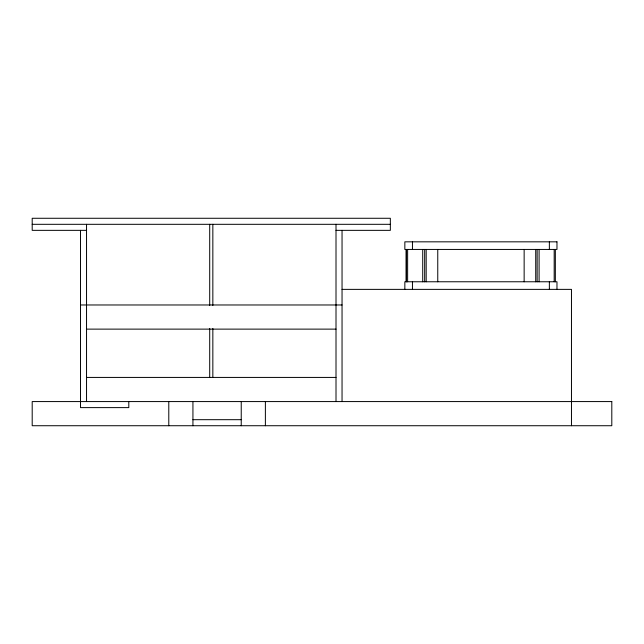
<?xml version="1.0" encoding="UTF-8"?>
<svg xmlns="http://www.w3.org/2000/svg" width="644" height="644" viewBox="0 0 644 644"><rect width="100%" height="100%" fill="white"/><g stroke="black" fill="none" stroke-linecap="round" stroke-linejoin="round"><path stroke-width="0.97" d="M32.2 224.313L390.344 224.313M86.538 230.351L32.2 230.351L32.2 218.276L390.344 218.276L390.344 230.351L336.007 230.351M342.045 289.373L571.47 289.373L571.47 425.724M80.5 304.974L342.045 304.974M86.538 329.124L336.007 329.124M86.538 377.424L336.007 377.424M192.934 419.687L241.234 419.687M556.971 289.373L556.971 281.766L404.843 281.766L404.843 289.373M555.345 249.437L555.345 281.766M554.186 249.437L554.186 281.766M549.364 241.83L549.364 249.437M549.364 281.766L549.364 289.373M539.1 249.437L539.1 281.766M537.136 249.437L537.136 281.766M535.719 249.437L535.719 281.766M524.144 249.437L524.144 281.766M437.759 249.437L437.759 281.766M426.183 249.437L426.183 281.766M424.678 249.437L424.678 281.766M422.714 249.437L422.714 281.766M412.45 241.83L412.45 249.437M412.45 281.766L412.45 289.373M407.628 249.437L407.628 281.766M406.469 249.437L406.469 281.766M406.05 249.437L406.05 281.766M342.045 230.351L342.045 401.574M336.007 224.313L336.007 401.574M265.384 401.574L265.384 425.724M241.234 401.574L241.234 425.724M212.842 224.313L212.842 305.433M212.842 328.464L212.842 377.537M209.703 224.313L209.703 305.433M209.703 328.464L209.703 377.537M192.934 401.574L192.934 425.724M168.784 401.574L168.784 425.724M128.8 401.574L128.8 407.612L80.5 407.612L80.5 230.351M86.538 224.313L86.538 401.574M556.971 241.83L404.843 241.83L404.843 249.437L556.971 249.437L556.971 241.83M611.8 401.574L32.2 401.574L32.2 425.724L611.8 425.724L611.8 401.574"/></g></svg>
